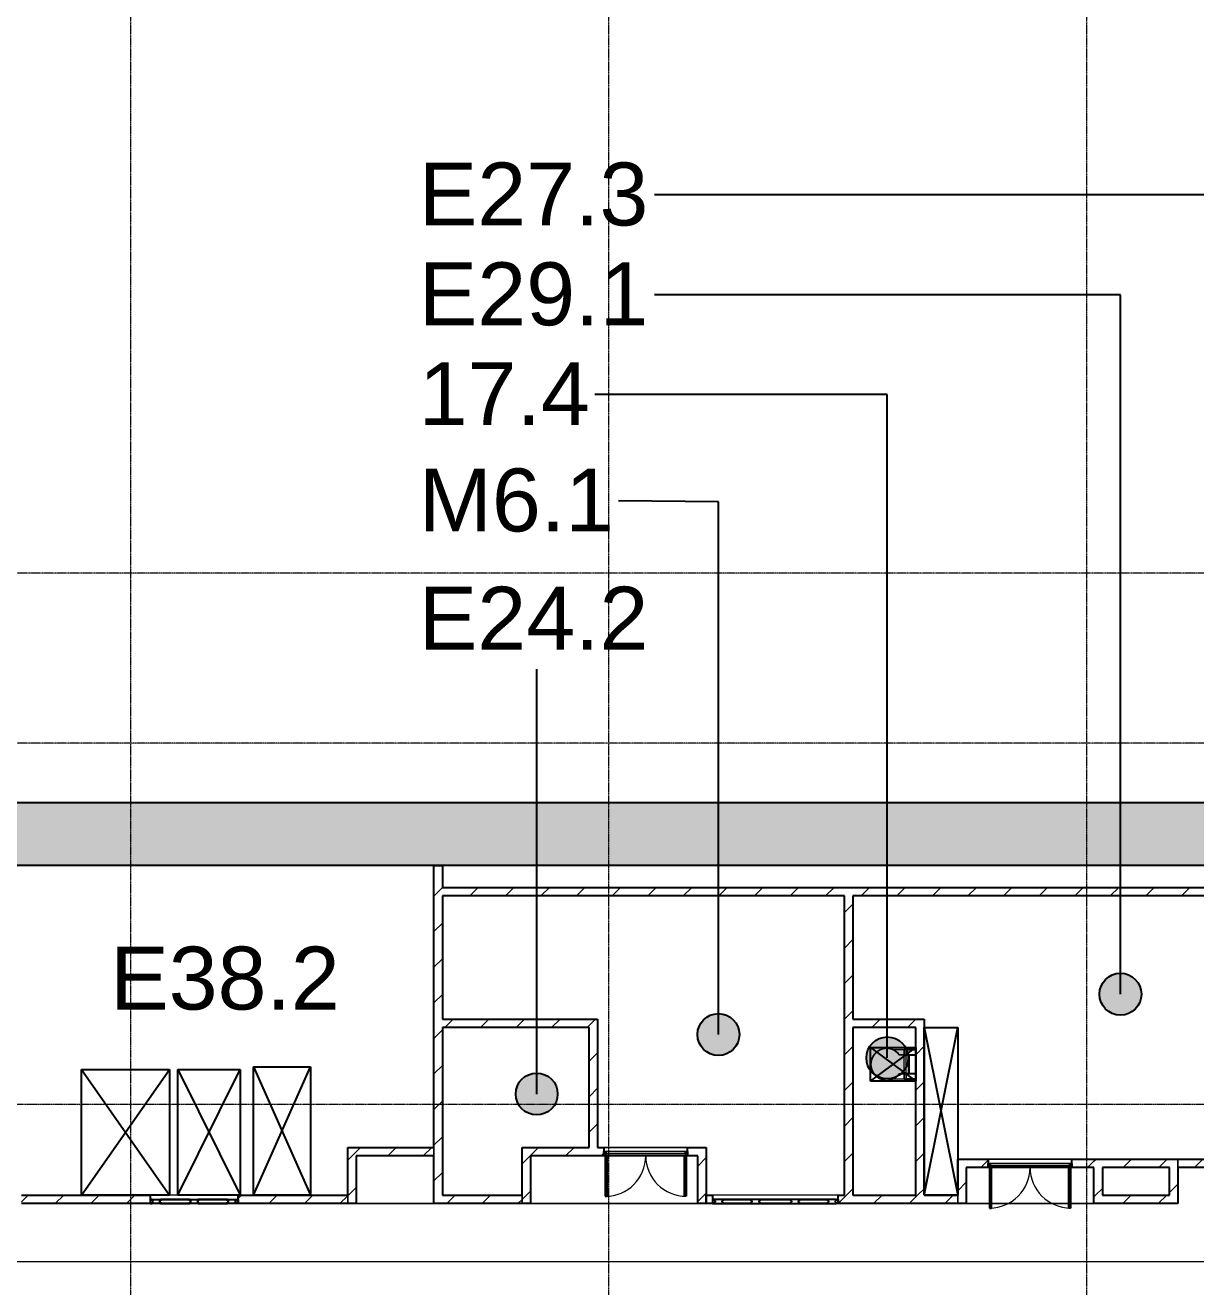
# Model space of a CAD drawing. Header units: millimetres. Extents: x -962357 to -591296, y -195428 to 59420.
# Drawn here: x -690197 to -662283, y -763 to 29314 of the extents above; entities that cross this region are included whole.
import ezdxf

# ---------------------------------------------------------------- set-up
doc = ezdxf.new("R2010")
doc.units = ezdxf.units.MM
doc.linetypes.add('DPA_Grid _ Level 100', pattern=[10, 5.5, -1.6, 1.3, -1.6])
for name, color, linetype, lineweight in [('_ _ A-DETL-OPENING', 1, 'Continuous', 25), ('A-DOOR', 3, 'Continuous', 25), ('A-DOOR-E', 2, 'Continuous', 25), ('A-DOOR-FRAM', 3, 'Continuous', 25), ('A-FLOR-E', 2, 'Continuous', 9), ('A-GENM', 1, 'Continuous', 9), ('A-ROOM-IDEN', 3, 'Continuous', 25), ('A-WALL', 5, 'Continuous', 9), ('A-WALL-PATT', 1, 'Continuous', 9), ('S-GRID', 251, 'Continuous', 9), ('WALL-E', 2, 'Continuous', 9)]:
    doc.layers.add(name, color=color, linetype=linetype, lineweight=lineweight)
doc.styles.add('Arial_1', font='arial.ttf', dxfattribs={"height": 1500})
pattern_1 = [(45, (2.4, 1), (-424.26407, 424.26407), [])]

# ---------------------------------------------------------------- blocks, each defined once
blk = doc.blocks.new('DPA_DR-DB-SW - D28_2000x2550 mm-12778001-4180-01 LOWER PLATFORM LEVEL - REFLECTED CEILING PLAN')
at = {"layer": 'A-DOOR'}
for p, q in [((-965, 1071.35), (-922, 1071.35)), ((-965, 106.35), (-965, 1071.35)), ((-922, 1071.35), (-922, 106.35)), ((922, 1071.35), (922, 106.35)), ((965, 1071.35), (922, 1071.35)), ((965, 106.35), (965, 1071.35)), ((-922, 106.35), (-965, 106.35)), ((922, 106.35), (965, 106.35))]:
    blk.add_line(p, q, dxfattribs=at)
at = {"layer": 'A-DOOR-E', "lineweight": 9}
for centre, start, end in [((-965, 106.35), 360, 90), ((965, 106.35), 90, 180)]:
    blk.add_arc(centre, 965, start, end, dxfattribs=at)
at = {"layer": 'A-DOOR-FRAM'}
for p, q in [((-1000, 106.35), (-965, 106.35)), ((-1000, 6.35), (-1000, 106.35)), ((-950, 6.35), (-1000, 6.35)), ((-965, 106.35), (-965, 63.35)), ((-965, 63.35), (-950, 63.35)), ((-950, 63.35), (-950, 6.35)), ((950, 6.35), (950, 63.35)), ((950, 63.35), (965, 63.35)), ((1000, 6.35), (950, 6.35)), ((965, 63.35), (965, 106.35)), ((965, 106.35), (1000, 106.35)), ((1000, 106.35), (1000, 6.35))]:
    blk.add_line(p, q, dxfattribs=at)
at = {"layer": 'A-DOOR-FRAM', "lineweight": 9}
for p, q in [((-1000, 106.35), (1000, 106.35)), ((-1000, 6.35), (-1000, 106.35)), ((1000, 6.35), (-1000, 6.35)), ((965, 106.35), (-965, 106.35)), ((-965, 106.35), (-965, 63.35)), ((-965, 63.35), (965, 63.35)), ((950, 63.35), (-950, 63.35)), ((-950, 63.35), (-950, 6.35)), ((-950, 6.35), (950, 6.35)), ((950, 6.35), (950, 63.35)), ((965, 63.35), (965, 106.35)), ((1000, 106.35), (1000, 6.35))]:
    blk.add_line(p, q, dxfattribs=at)
blk = doc.blocks.new('DPA_GM-Cage Ladder - H8300 with Protection Ring-8198776-4180-01 LOWER PLATFORM LEVEL - REFLECTED CEILING PLAN')
at = {"layer": 'A-GENM'}
for p, q in [((90, 1143), (90, 1148)), ((160, 1148), (160, 1143)), ((-253, 805), (-248, 805)), ((-248, 735), (-253, 735)), ((-228, 350), (-228, 628)), ((-225, 305), (-225, 622)), ((-225, 305), (-225, 622)), ((-225, 305), (-225, 622)), ((-225, 305), (-225, 622)), ((-223, 625), (-223, 616)), ((-220, 611), (-220, 355)), ((-220, 611), (-220, 355)), ((-220, 611), (-220, 305)), ((-220, 611), (-220, 355)), ((470, 355), (470, 611)), ((470, 355), (470, 611)), ((470, 305), (470, 611)), ((470, 355), (470, 611)), ((472, 616), (472, 625)), ((475, 622), (475, 305)), ((475, 622), (475, 305)), ((475, 622), (475, 305)), ((475, 622), (475, 305)), ((477, 628), (477, 350)), ((498, 805), (503, 805)), ((503, 735), (498, 735)), ((-228, 350), (-228, 255)), ((-225, 305), (-225, 355)), ((-225, 305), (-225, 355)), ((-225, 305), (-225, 355)), ((-225, 355), (-100, 355)), ((-225, 305), (-225, 355)), ((-225, 355), (-225, 305)), ((-225, 255), (-225, 350)), ((-100, 305), (-225, 305)), ((-100, 305), (-225, 305)), ((-100, 305), (-225, 305)), ((-220, 305), (-225, 305)), ((-100, 305), (-225, 305)), ((-225, 305), (-225, 255)), ((-225, 305), (-100, 305)), ((-223, 255), (-223, 304)), ((-220, 355), (-104, 355)), ((-220, 355), (-104, 355)), ((-220, 355), (-104, 355)), ((-104, 355), (-220, 355)), ((-220, 306), (-220, 255)), ((-220, 255), (-220, 305)), ((-105, 355), (-105, 468)), ((-105, 355), (-105, 468)), ((-105, 355), (-105, 468)), ((-105, 355), (-105, 468)), ((-100, 355), (-105, 355)), ((-100, 470), (-100, 357)), ((-100, 470), (-100, 357)), ((-100, 470), (-100, 355)), ((-100, 470), (-100, 357)), ((-100, 355), (-100, 305)), ((-100, 355), (-100, 305)), ((-100, 355), (-100, 305)), ((-100, 355), (-100, 305)), ((-100, 355), (-100, 305)), ((-100, 305), (-100, 355)), ((-100, 355), (-95, 355)), ((-100, 305), (-100, 355)), ((-100, 305), (-100, 80)), ((-95, 305), (-100, 305)), ((-95, 355), (-95, 305)), ((-95, 355), (-95, 305)), ((-95, 348), (345, 348)), ((-95, 348), (345, 348)), ((-95, 348), (345, 348)), ((-95, 348), (345, 348)), ((-95, 348), (345, 348)), ((-95, 348), (345, 348)), ((-95, 348), (345, 348)), ((-95, 348), (345, 348)), ((-95, 348), (345, 348)), ((-95, 348), (345, 348)), ((-95, 348), (345, 348)), ((-95, 348), (345, 348)), ((-95, 348), (345, 348)), ((-95, 348), (345, 348)), ((-95, 348), (345, 348)), ((-95, 348), (345, 348)), ((-95, 348), (345, 348)), ((-95, 348), (345, 348)), ((-95, 348), (345, 348)), ((-95, 348), (345, 348)), ((-95, 348), (345, 348)), ((345, 313), (-95, 313)), ((-95, 75), (-95, 305)), ((345, 313), (-92, 313)), ((345, 313), (-92, 313)), ((345, 313), (-92, 313)), ((345, 313), (-92, 313)), ((345, 313), (-92, 313)), ((345, 313), (-92, 313)), ((345, 313), (-92, 313)), ((345, 313), (-92, 313)), ((345, 313), (-92, 313)), ((345, 313), (-92, 313)), ((345, 313), (-92, 313)), ((345, 313), (-92, 313)), ((345, 313), (-92, 313)), ((345, 313), (-92, 313)), ((345, 313), (-92, 313)), ((345, 313), (-92, 313)), ((345, 313), (-92, 313)), ((345, 313), (-92, 313)), ((345, 313), (-92, 313)), ((345, 313), (-92, 313)), ((345, 305), (345, 355)), ((345, 355), (350, 355)), ((345, 305), (345, 355)), ((345, 305), (345, 75)), ((350, 305), (345, 305)), ((350, 357), (350, 470)), ((350, 357), (350, 470)), ((350, 355), (350, 470)), ((350, 357), (350, 470)), ((350, 355), (470, 355)), ((350, 305), (350, 355)), ((350, 355), (470, 355)), ((350, 305), (350, 355)), ((350, 355), (475, 355)), ((350, 305), (350, 355)), ((355, 355), (350, 355)), ((350, 355), (470, 355)), ((350, 305), (350, 355)), ((350, 305), (350, 355)), ((470, 355), (350, 355)), ((350, 355), (350, 305)), ((350, 355), (350, 305)), ((475, 305), (350, 305)), ((475, 305), (350, 305)), ((475, 305), (350, 305)), ((475, 305), (350, 305)), ((350, 305), (475, 305)), ((350, 80), (350, 305)), ((355, 468), (355, 357)), ((355, 468), (355, 357)), ((355, 468), (355, 355)), ((355, 468), (355, 357)), ((470, 255), (470, 306)), ((475, 305), (470, 305)), ((470, 305), (470, 255)), ((472, 304), (472, 255)), ((475, 355), (475, 305)), ((475, 355), (475, 305)), ((475, 355), (475, 305)), ((475, 355), (475, 305)), ((475, 305), (475, 355)), ((475, 350), (475, 255)), ((475, 255), (475, 305)), ((477, 255), (477, 350)), ((-198, 75), (-248, 75)), ((-225, 255), (-225, 75)), ((-220, 75), (-220, 255)), ((-148, 80), (-148, 75)), ((-100, 80), (-148, 80)), ((-95, 75), (-148, 75)), ((-95, 75), (-95, 250)), ((-95, 250), (345, 250)), ((-95, 230), (-95, 75)), ((345, 230), (-95, 230)), ((345, 75), (-95, 75)), ((345, 75), (-95, 75)), ((345, 250), (345, 75)), ((345, 230), (345, 75)), ((397, 75), (345, 75)), ((397, 80), (350, 80)), ((397, 75), (397, 80)), ((497, 75), (447, 75)), ((470, 255), (470, 75)), ((475, 75), (475, 255))]:
    blk.add_line(p, q, dxfattribs=at)
for radius, start, end in [(380, 337.0805, 202.9195), (380, 95.3548, 174.6498), (380, 95.3548, 174.6498), (380, 95.3548, 174.6498), (375, 358.5717, 181.4283), (375, 358.5717, 181.4283), (375, 306.8699, 233.1301), (375, 358.5717, 181.4283), (380, 156.0394, 161.2291), (375, 151.1557, 155.948), (380, 145.7475, 151.0535), (375, 140.9646, 145.6704), (380, 135.4239, 140.8779), (375, 130.7728, 135.3611), (380, 125.0413, 130.7023), (375, 120.5805, 124.9928), (380, 114.5289, 120.5268), (380, 103.6272, 110.3512), (375, 100.2243, 110.378), (380, 95.3547, 100.1756), (375, 79.811, 100.189), (380, 84.6446, 95.3554), (375, 84.6446, 95.3554), (380, 5.3502, 84.6452), (380, 5.3502, 84.6452), (380, 5.3502, 84.6452), (380, 79.8244, 84.6453), (375, 69.622, 79.7757), (380, 69.6488, 76.3728), (380, 59.4732, 65.4711), (375, 55.0072, 59.4195), (380, 49.2977, 54.9587), (375, 44.6389, 49.2272), (380, 39.1221, 44.5761), (375, 34.5526, 39.0354), (380, 28.9465, 34.2525), (375, 24.052, 28.8443), (380, 18.7709, 23.9606), (380, 174.6446, 185.3554), (380, 185.3602, 202.9195), (380, 185.3602, 202.9195), (380, 185.3602, 202.9195), (380, 186.8247, 191.7558), (380, 166.7582, 171.4047), (375, 174.6446, 185.3554), (375, 182.4573, 186.6907), (375, 182.7703, 233.1301), (375, 182.7703, 233.1301), (375, 182.7703, 233.1301), (375, 171.5359, 176.4529), (375, 191.9133, 196.9225), (375, 161.3461, 166.2066), (380, 197.0706, 201.9314), (380, 204.784, 232.7522), (380, 204.784, 232.7522), (380, 204.784, 232.7522), (380, 204.784, 232.7522), (375, 306.8699, 357.2297), (375, 306.8699, 357.2297), (375, 306.8699, 357.2297), (380, 307.2478, 335.216), (380, 307.2478, 335.216), (380, 307.2478, 335.216), (380, 307.2478, 335.216), (380, 337.0805, 354.6398), (380, 337.0805, 354.6398), (380, 337.0805, 354.6398), (380, 338.0686, 342.9294), (375, 13.7934, 18.6539), (375, 343.0775, 348.0867), (380, 8.5953, 13.2418), (375, 3.5471, 8.4641), (375, 353.3093, 357.5427), (380, 348.2442, 353.1753), (375, 354.6446, 5.3554), (380, 354.6446, 5.3554)]:
    blk.add_arc((125, 770), radius, start, end, dxfattribs=at)
blk = doc.blocks.new('A33 - _Wall_ Access Panel 3000 x 3000-18927020-4180-01 LOWER PLATFORM LEVEL - REFLECTED CEILING PLAN')
at = {"layer": 'A-DOOR', "lineweight": 9}
for p, q in [((-572, 0), (-372, 0)), ((-572, -35), (-572, 0)), ((-372, 0), (-372, -35)), ((372, 0), (572, 0)), ((372, -35), (372, 0)), ((572, 0), (572, -35)), ((-1450, 0), (-1250, 0)), ((-1450, -35), (-1450, 0)), ((-1435, -35), (-1450, -35)), ((-1450, -100), (-1450, -65)), ((-1450, -65), (-1435, -65)), ((-1250, -100), (-1450, -100)), ((-1435, -65), (-1435, -35)), ((-1250, -35), (-1265, -35)), ((-1265, -35), (-1265, -65)), ((-1265, -35), (-1250, -35)), ((-1265, -65), (-1265, -35)), ((-1265, -65), (-1250, -65)), ((-1250, -65), (-1265, -65)), ((-1250, 0), (-1250, -35)), ((-1250, -35), (-1250, 0)), ((-1250, 0), (-572, 0)), ((-1250, -65), (-1250, -100)), ((-1250, -100), (-1250, -65)), ((-572, -100), (-1250, -100)), ((-572, 0), (-572, -35)), ((-557, -35), (-572, -35)), ((-572, -35), (-557, -35)), ((-572, -100), (-572, -65)), ((-572, -65), (-557, -65)), ((-557, -65), (-572, -65)), ((-572, -65), (-572, -100)), ((-372, -100), (-572, -100)), ((-557, -65), (-557, -35)), ((-557, -35), (-557, -65)), ((-372, -35), (-387, -35)), ((-387, -35), (-387, -65)), ((-387, -35), (-372, -35)), ((-387, -65), (-387, -35)), ((-387, -65), (-372, -65)), ((-372, -65), (-387, -65)), ((-372, -35), (-372, 0)), ((-372, 0), (372, 0)), ((-372, -65), (-372, -100)), ((-372, -100), (-372, -65)), ((372, -100), (-372, -100)), ((372, 0), (372, -35)), ((387, -35), (372, -35)), ((372, -35), (387, -35)), ((372, -100), (372, -65)), ((372, -65), (387, -65)), ((387, -65), (372, -65)), ((372, -65), (372, -100)), ((572, -100), (372, -100)), ((387, -65), (387, -35)), ((387, -35), (387, -65)), ((572, -35), (557, -35)), ((557, -35), (557, -65)), ((557, -35), (572, -35)), ((557, -65), (557, -35)), ((557, -65), (572, -65)), ((572, -65), (557, -65)), ((572, -35), (572, 0)), ((572, 0), (1250, 0)), ((572, -65), (572, -100)), ((572, -100), (572, -65)), ((1250, -100), (572, -100)), ((1250, 0), (1450, 0)), ((1250, -35), (1250, 0)), ((1250, 0), (1250, -35)), ((1265, -35), (1250, -35)), ((1250, -35), (1265, -35)), ((1250, -100), (1250, -65)), ((1250, -65), (1265, -65)), ((1265, -65), (1250, -65)), ((1250, -65), (1250, -100)), ((1450, -100), (1250, -100)), ((1265, -65), (1265, -35)), ((1265, -35), (1265, -65)), ((1450, -35), (1435, -35)), ((1435, -35), (1435, -65)), ((1435, -65), (1450, -65)), ((1450, 0), (1450, -35)), ((1450, -65), (1450, -100))]:
    blk.add_line(p, q, dxfattribs=at)
at = {"layer": 'A-DOOR-E'}
for p, q in [((-372, 0), (-572, 0)), ((-572, 0), (-572, -35)), ((-372, -35), (-372, 0)), ((372, 0), (372, -35)), ((572, 0), (372, 0)), ((572, -35), (572, 0)), ((-1250, 0), (-1450, 0)), ((-1450, 0), (-1450, -35)), ((-1450, -35), (-1435, -35)), ((-1435, -65), (-1450, -65)), ((-1450, -65), (-1450, -100)), ((-1450, -100), (-1250, -100)), ((-1435, -35), (-1435, -65)), ((-1265, -65), (-1265, -35)), ((-1265, -35), (-1250, -35)), ((-1250, -35), (-1265, -35)), ((-1265, -35), (-1265, -65)), ((-1265, -65), (-1265, -35)), ((-1265, -35), (-1250, -35)), ((-1250, -35), (-1265, -35)), ((-1265, -35), (-1265, -65)), ((-1265, -65), (-1265, -35)), ((-1265, -35), (-1250, -35)), ((-1265, -65), (-1265, -35)), ((-1265, -35), (-1250, -35)), ((-1265, -35), (-1250, -35)), ((-1265, -65), (-1265, -35)), ((-1250, -35), (-1265, -35)), ((-1265, -35), (-1265, -65)), ((-1250, -65), (-1265, -65)), ((-1265, -65), (-1250, -65)), ((-1250, -65), (-1265, -65)), ((-1265, -65), (-1250, -65)), ((-1250, -65), (-1265, -65)), ((-1250, -65), (-1265, -65)), ((-1250, -65), (-1265, -65)), ((-1265, -65), (-1250, -65)), ((-1250, -35), (-1250, 0)), ((-572, 0), (-1250, 0)), ((-1250, 0), (-1250, -35)), ((-1250, -35), (-1250, 0)), ((-1250, 0), (-572, 0)), ((-572, 0), (-1250, 0)), ((-1250, 0), (-1250, -35)), ((-1250, -35), (-1250, 0)), ((-1250, 0), (-572, 0)), ((-1250, -35), (-1250, 0)), ((-1250, 0), (-572, 0)), ((-1250, 0), (-572, 0)), ((-1250, -35), (-1250, 0)), ((-572, 0), (-1250, 0)), ((-1250, 0), (-1250, -35)), ((-1250, -100), (-1250, -65)), ((-1250, -65), (-1250, -100)), ((-1250, -100), (-1250, -65)), ((-1250, -65), (-1250, -100)), ((-1250, -100), (-1250, -65)), ((-1250, -100), (-1250, -65)), ((-1250, -100), (-1250, -65)), ((-1250, -65), (-1250, -100)), ((-1250, -100), (-572, -100)), ((-572, -100), (-1250, -100)), ((-1250, -100), (-572, -100)), ((-572, -100), (-1250, -100)), ((-572, -100), (-1250, -100)), ((-572, -100), (-1250, -100)), ((-1250, -100), (-572, -100)), ((-572, -35), (-572, 0)), ((-572, 0), (-572, -35)), ((-572, -35), (-572, 0)), ((-572, 0), (-572, -35)), ((-572, 0), (-572, -35)), ((-572, 0), (-572, -35)), ((-572, -35), (-572, 0)), ((-572, -35), (-557, -35)), ((-557, -35), (-572, -35)), ((-572, -35), (-557, -35)), ((-557, -35), (-572, -35)), ((-572, -35), (-557, -35)), ((-572, -35), (-557, -35)), ((-572, -35), (-557, -35)), ((-557, -35), (-572, -35)), ((-557, -65), (-572, -65)), ((-572, -65), (-572, -100)), ((-572, -100), (-572, -65)), ((-572, -65), (-557, -65)), ((-557, -65), (-572, -65)), ((-572, -65), (-572, -100)), ((-572, -100), (-572, -65)), ((-572, -65), (-557, -65)), ((-557, -65), (-572, -65)), ((-572, -65), (-572, -100)), ((-557, -65), (-572, -65)), ((-572, -65), (-572, -100)), ((-572, -65), (-572, -100)), ((-557, -65), (-572, -65)), ((-572, -100), (-572, -65)), ((-572, -65), (-557, -65)), ((-572, -100), (-372, -100)), ((-557, -35), (-557, -65)), ((-557, -65), (-557, -35)), ((-557, -35), (-557, -65)), ((-557, -65), (-557, -35)), ((-557, -35), (-557, -65)), ((-557, -35), (-557, -65)), ((-557, -35), (-557, -65)), ((-557, -65), (-557, -35)), ((-387, -65), (-387, -35)), ((-387, -35), (-372, -35)), ((-372, -35), (-387, -35)), ((-387, -35), (-387, -65)), ((-387, -65), (-387, -35)), ((-387, -35), (-372, -35)), ((-372, -35), (-387, -35)), ((-387, -35), (-387, -65)), ((-387, -65), (-387, -35)), ((-387, -35), (-372, -35)), ((-387, -65), (-387, -35)), ((-387, -35), (-372, -35)), ((-387, -35), (-372, -35)), ((-387, -65), (-387, -35)), ((-372, -35), (-387, -35)), ((-387, -35), (-387, -65)), ((-372, -65), (-387, -65)), ((-387, -65), (-372, -65)), ((-372, -65), (-387, -65)), ((-387, -65), (-372, -65)), ((-372, -65), (-387, -65)), ((-372, -65), (-387, -65)), ((-372, -65), (-387, -65)), ((-387, -65), (-372, -65)), ((372, 0), (-372, 0)), ((-372, 0), (-372, -35)), ((-372, -35), (-372, 0)), ((-372, 0), (372, 0)), ((372, 0), (-372, 0)), ((-372, 0), (-372, -35)), ((-372, -35), (-372, 0)), ((-372, 0), (372, 0)), ((-372, -35), (-372, 0)), ((-372, 0), (372, 0)), ((-372, 0), (372, 0)), ((-372, -35), (-372, 0)), ((372, 0), (-372, 0)), ((-372, 0), (-372, -35)), ((-372, -100), (-372, -65)), ((-372, -65), (-372, -100)), ((-372, -100), (-372, -65)), ((-372, -65), (-372, -100)), ((-372, -100), (-372, -65)), ((-372, -100), (-372, -65)), ((-372, -100), (-372, -65)), ((-372, -65), (-372, -100)), ((-372, -100), (372, -100)), ((372, -100), (-372, -100)), ((-372, -100), (372, -100)), ((372, -100), (-372, -100)), ((372, -100), (-372, -100)), ((372, -100), (-372, -100)), ((-372, -100), (372, -100)), ((372, -35), (372, 0)), ((372, 0), (372, -35)), ((372, -35), (372, 0)), ((372, 0), (372, -35)), ((372, 0), (372, -35)), ((372, 0), (372, -35)), ((372, -35), (372, 0)), ((372, -35), (387, -35)), ((387, -35), (372, -35)), ((372, -35), (387, -35)), ((387, -35), (372, -35)), ((372, -35), (387, -35)), ((372, -35), (387, -35)), ((372, -35), (387, -35)), ((387, -35), (372, -35)), ((387, -65), (372, -65)), ((372, -65), (372, -100)), ((372, -100), (372, -65)), ((372, -65), (387, -65)), ((387, -65), (372, -65)), ((372, -65), (372, -100)), ((372, -100), (372, -65)), ((372, -65), (387, -65)), ((387, -65), (372, -65)), ((372, -65), (372, -100)), ((387, -65), (372, -65)), ((372, -65), (372, -100)), ((372, -65), (372, -100)), ((387, -65), (372, -65)), ((372, -100), (372, -65)), ((372, -65), (387, -65)), ((372, -100), (572, -100)), ((387, -35), (387, -65)), ((387, -65), (387, -35)), ((387, -35), (387, -65)), ((387, -65), (387, -35)), ((387, -35), (387, -65)), ((387, -35), (387, -65)), ((387, -35), (387, -65)), ((387, -65), (387, -35)), ((557, -65), (557, -35)), ((557, -35), (572, -35)), ((572, -35), (557, -35)), ((557, -35), (557, -65)), ((557, -65), (557, -35)), ((557, -35), (572, -35)), ((572, -35), (557, -35)), ((557, -35), (557, -65)), ((557, -65), (557, -35)), ((557, -35), (572, -35)), ((557, -65), (557, -35)), ((557, -35), (572, -35)), ((557, -35), (572, -35)), ((557, -65), (557, -35)), ((572, -35), (557, -35)), ((557, -35), (557, -65)), ((572, -65), (557, -65)), ((557, -65), (572, -65)), ((572, -65), (557, -65)), ((557, -65), (572, -65)), ((572, -65), (557, -65)), ((572, -65), (557, -65)), ((572, -65), (557, -65)), ((557, -65), (572, -65)), ((1250, 0), (572, 0)), ((572, 0), (572, -35)), ((572, -35), (572, 0)), ((572, 0), (1250, 0)), ((1250, 0), (572, 0)), ((572, 0), (572, -35)), ((572, -35), (572, 0)), ((572, 0), (1250, 0)), ((572, -35), (572, 0)), ((572, 0), (1250, 0)), ((572, 0), (1250, 0)), ((572, -35), (572, 0)), ((1250, 0), (572, 0)), ((572, 0), (572, -35)), ((572, -100), (572, -65)), ((572, -65), (572, -100)), ((572, -100), (572, -65)), ((572, -65), (572, -100)), ((572, -100), (572, -65)), ((572, -100), (572, -65)), ((572, -100), (572, -65)), ((572, -65), (572, -100)), ((572, -100), (1250, -100)), ((1250, -100), (572, -100)), ((572, -100), (1250, -100)), ((1250, -100), (572, -100)), ((1250, -100), (572, -100)), ((1250, -100), (572, -100)), ((572, -100), (1250, -100)), ((1450, 0), (1250, 0)), ((1250, 0), (1250, -35)), ((1250, -35), (1250, 0)), ((1250, 0), (1250, -35)), ((1250, -35), (1250, 0)), ((1250, 0), (1250, -35)), ((1250, 0), (1250, -35)), ((1250, 0), (1250, -35)), ((1250, -35), (1250, 0)), ((1250, -35), (1265, -35)), ((1265, -35), (1250, -35)), ((1250, -35), (1265, -35)), ((1265, -35), (1250, -35)), ((1250, -35), (1265, -35)), ((1250, -35), (1265, -35)), ((1250, -35), (1265, -35)), ((1265, -35), (1250, -35)), ((1265, -65), (1250, -65)), ((1250, -65), (1250, -100)), ((1250, -100), (1250, -65)), ((1250, -65), (1265, -65)), ((1265, -65), (1250, -65)), ((1250, -65), (1250, -100)), ((1250, -100), (1250, -65)), ((1250, -65), (1265, -65)), ((1265, -65), (1250, -65)), ((1250, -65), (1250, -100)), ((1265, -65), (1250, -65)), ((1250, -65), (1250, -100)), ((1250, -65), (1250, -100)), ((1265, -65), (1250, -65)), ((1250, -100), (1250, -65)), ((1250, -65), (1265, -65)), ((1250, -100), (1450, -100)), ((1265, -35), (1265, -65)), ((1265, -65), (1265, -35)), ((1265, -35), (1265, -65)), ((1265, -65), (1265, -35)), ((1265, -35), (1265, -65)), ((1265, -35), (1265, -65)), ((1265, -35), (1265, -65)), ((1265, -65), (1265, -35)), ((1435, -65), (1435, -35)), ((1435, -35), (1450, -35)), ((1450, -65), (1435, -65)), ((1450, -35), (1450, 0)), ((1450, -100), (1450, -65))]:
    blk.add_line(p, q, dxfattribs=at)
at = {"layer": 'A-DOOR-FRAM'}
for p, q in [((-1500, 0), (-1500, -100)), ((-1450, 0), (-1500, 0)), ((-1500, -100), (-1450, -100)), ((-1450, -35), (-1450, 0)), ((-1435, -35), (-1450, -35)), ((-1450, -65), (-1435, -65)), ((-1450, -100), (-1450, -65)), ((-1435, -65), (-1435, -35)), ((1435, -65), (1435, -35)), ((1435, -35), (1450, -35)), ((1450, -65), (1435, -65)), ((1450, 0), (1500, 0)), ((1450, -35), (1450, 0)), ((1450, -100), (1450, -65)), ((1500, -100), (1450, -100)), ((1500, 0), (1500, -100))]:
    blk.add_line(p, q, dxfattribs=at)
blk = doc.blocks.new('DPA_AC-BW - A30_2100 x 2500 mm-8856449-4180-01 LOWER PLATFORM LEVEL - REFLECTED CEILING PLAN')
at = {"layer": 'A-DOOR', "lineweight": 9}
for p, q in [((-1000, 100), (-1000, 65)), ((-800, 100), (-1000, 100)), ((-1000, 65), (-985, 65)), ((-1000, 35), (-1000, 0)), ((-985, 35), (-1000, 35)), ((-985, 65), (-985, 35)), ((-815, 65), (-800, 65)), ((-815, 35), (-815, 65)), ((-815, 65), (-815, 35)), ((-800, 65), (-815, 65)), ((-800, 35), (-815, 35)), ((-815, 35), (-800, 35)), ((-800, 65), (-800, 100)), ((-800, 100), (-800, 65)), ((-100, 100), (-800, 100)), ((-800, 0), (-800, 35)), ((-800, 35), (-800, 0)), ((-100, 100), (-100, 65)), ((100, 100), (-100, 100)), ((-100, 65), (-100, 100)), ((-100, 65), (-85, 65)), ((-85, 65), (-100, 65)), ((-100, 35), (-100, 0)), ((-85, 35), (-100, 35)), ((-100, 0), (-100, 35)), ((-100, 35), (-85, 35)), ((-85, 65), (-85, 35)), ((-85, 35), (-85, 65)), ((85, 65), (100, 65)), ((85, 35), (85, 65)), ((85, 65), (85, 35)), ((100, 65), (85, 65)), ((100, 35), (85, 35)), ((85, 35), (100, 35)), ((100, 65), (100, 100)), ((100, 100), (100, 65)), ((800, 100), (100, 100)), ((100, 0), (100, 35)), ((100, 35), (100, 0)), ((800, 100), (800, 65)), ((1000, 100), (800, 100)), ((800, 65), (800, 100)), ((800, 65), (815, 65)), ((815, 65), (800, 65)), ((800, 35), (800, 0)), ((815, 35), (800, 35)), ((800, 35), (815, 35)), ((800, 0), (800, 35)), ((815, 65), (815, 35)), ((815, 35), (815, 65)), ((985, 65), (1000, 65)), ((985, 35), (985, 65)), ((1000, 35), (985, 35)), ((1000, 65), (1000, 100)), ((1000, 0), (1000, 35)), ((-1000, 0), (-800, 0)), ((-800, 0), (-100, 0)), ((-100, 0), (100, 0)), ((100, 0), (800, 0)), ((800, 0), (1000, 0))]:
    blk.add_line(p, q, dxfattribs=at)
at = {"layer": 'A-DOOR-E'}
for p, q in [((-1000, 100), (-800, 100)), ((-1000, 65), (-1000, 100)), ((-985, 65), (-1000, 65)), ((-1000, 35), (-985, 35)), ((-1000, 0), (-1000, 35)), ((-985, 35), (-985, 65)), ((-815, 65), (-815, 35)), ((-800, 65), (-815, 65)), ((-815, 35), (-815, 65)), ((-815, 65), (-800, 65)), ((-815, 65), (-800, 65)), ((-815, 35), (-815, 65)), ((-815, 35), (-815, 65)), ((-815, 65), (-800, 65)), ((-800, 65), (-815, 65)), ((-815, 65), (-815, 35)), ((-815, 35), (-815, 65)), ((-815, 65), (-800, 65)), ((-800, 65), (-815, 65)), ((-815, 65), (-815, 35)), ((-815, 65), (-800, 65)), ((-815, 35), (-815, 65)), ((-815, 35), (-800, 35)), ((-800, 35), (-815, 35)), ((-800, 35), (-815, 35)), ((-800, 35), (-815, 35)), ((-815, 35), (-800, 35)), ((-800, 35), (-815, 35)), ((-815, 35), (-800, 35)), ((-800, 35), (-815, 35)), ((-800, 100), (-800, 65)), ((-800, 65), (-800, 100)), ((-800, 100), (-100, 100)), ((-800, 100), (-100, 100)), ((-800, 65), (-800, 100)), ((-800, 65), (-800, 100)), ((-800, 100), (-100, 100)), ((-100, 100), (-800, 100)), ((-800, 100), (-800, 65)), ((-800, 65), (-800, 100)), ((-800, 100), (-100, 100)), ((-100, 100), (-800, 100)), ((-800, 100), (-800, 65)), ((-800, 100), (-100, 100)), ((-800, 65), (-800, 100)), ((-800, 35), (-800, 0)), ((-800, 0), (-800, 35)), ((-800, 0), (-800, 35)), ((-800, 0), (-800, 35)), ((-800, 35), (-800, 0)), ((-800, 0), (-800, 35)), ((-800, 35), (-800, 0)), ((-800, 0), (-800, 35)), ((-100, 100), (100, 100)), ((-100, 65), (-100, 100)), ((-100, 100), (-100, 65)), ((-100, 100), (-100, 65)), ((-100, 100), (-100, 65)), ((-100, 65), (-100, 100)), ((-100, 100), (-100, 65)), ((-100, 65), (-100, 100)), ((-100, 100), (-100, 65)), ((-85, 65), (-100, 65)), ((-100, 65), (-85, 65)), ((-100, 65), (-85, 65)), ((-100, 65), (-85, 65)), ((-85, 65), (-100, 65)), ((-100, 65), (-85, 65)), ((-85, 65), (-100, 65)), ((-100, 65), (-85, 65)), ((-100, 35), (-85, 35)), ((-100, 0), (-100, 35)), ((-100, 35), (-100, 0)), ((-85, 35), (-100, 35)), ((-85, 35), (-100, 35)), ((-100, 35), (-100, 0)), ((-100, 35), (-100, 0)), ((-85, 35), (-100, 35)), ((-100, 35), (-85, 35)), ((-100, 0), (-100, 35)), ((-100, 35), (-100, 0)), ((-85, 35), (-100, 35)), ((-100, 35), (-85, 35)), ((-100, 0), (-100, 35)), ((-85, 35), (-100, 35)), ((-100, 35), (-100, 0)), ((-85, 35), (-85, 65)), ((-85, 65), (-85, 35)), ((-85, 65), (-85, 35)), ((-85, 65), (-85, 35)), ((-85, 35), (-85, 65)), ((-85, 65), (-85, 35)), ((-85, 35), (-85, 65)), ((-85, 65), (-85, 35)), ((85, 65), (85, 35)), ((100, 65), (85, 65)), ((85, 35), (85, 65)), ((85, 65), (100, 65)), ((85, 65), (100, 65)), ((85, 35), (85, 65)), ((85, 35), (85, 65)), ((85, 65), (100, 65)), ((100, 65), (85, 65)), ((85, 65), (85, 35)), ((85, 35), (85, 65)), ((85, 65), (100, 65)), ((100, 65), (85, 65)), ((85, 65), (85, 35)), ((85, 65), (100, 65)), ((85, 35), (85, 65)), ((85, 35), (100, 35)), ((100, 35), (85, 35)), ((100, 35), (85, 35)), ((100, 35), (85, 35)), ((85, 35), (100, 35)), ((100, 35), (85, 35)), ((85, 35), (100, 35)), ((100, 35), (85, 35)), ((100, 100), (100, 65)), ((100, 65), (100, 100)), ((100, 100), (800, 100)), ((100, 100), (800, 100)), ((100, 65), (100, 100)), ((100, 65), (100, 100)), ((100, 100), (800, 100)), ((800, 100), (100, 100)), ((100, 100), (100, 65)), ((100, 65), (100, 100)), ((100, 100), (800, 100)), ((800, 100), (100, 100)), ((100, 100), (100, 65)), ((100, 100), (800, 100)), ((100, 65), (100, 100)), ((100, 35), (100, 0)), ((100, 0), (100, 35)), ((100, 0), (100, 35)), ((100, 0), (100, 35)), ((100, 35), (100, 0)), ((100, 0), (100, 35)), ((100, 35), (100, 0)), ((100, 0), (100, 35)), ((800, 100), (1000, 100)), ((800, 65), (800, 100)), ((800, 100), (800, 65)), ((800, 100), (800, 65)), ((800, 100), (800, 65)), ((800, 65), (800, 100)), ((800, 100), (800, 65)), ((800, 65), (800, 100)), ((800, 100), (800, 65)), ((815, 65), (800, 65)), ((800, 65), (815, 65)), ((800, 65), (815, 65)), ((800, 65), (815, 65)), ((815, 65), (800, 65)), ((800, 65), (815, 65)), ((815, 65), (800, 65)), ((800, 65), (815, 65)), ((800, 35), (815, 35)), ((800, 0), (800, 35)), ((815, 35), (800, 35)), ((800, 35), (800, 0)), ((800, 35), (800, 0)), ((815, 35), (800, 35)), ((815, 35), (800, 35)), ((800, 35), (800, 0)), ((800, 0), (800, 35)), ((800, 35), (815, 35)), ((815, 35), (800, 35)), ((800, 35), (800, 0)), ((800, 0), (800, 35)), ((800, 35), (815, 35)), ((800, 35), (800, 0)), ((815, 35), (800, 35)), ((815, 35), (815, 65)), ((815, 65), (815, 35)), ((815, 65), (815, 35)), ((815, 65), (815, 35)), ((815, 35), (815, 65)), ((815, 65), (815, 35)), ((815, 35), (815, 65)), ((815, 65), (815, 35)), ((985, 65), (985, 35)), ((1000, 65), (985, 65)), ((985, 35), (1000, 35)), ((1000, 100), (1000, 65)), ((1000, 35), (1000, 0)), ((-800, 0), (-1000, 0)), ((-100, 0), (-800, 0)), ((-100, 0), (-800, 0)), ((-100, 0), (-800, 0)), ((-800, 0), (-100, 0)), ((-100, 0), (-800, 0)), ((-800, 0), (-100, 0)), ((-100, 0), (-800, 0)), ((100, 0), (-100, 0)), ((800, 0), (100, 0)), ((800, 0), (100, 0)), ((800, 0), (100, 0)), ((100, 0), (800, 0)), ((800, 0), (100, 0)), ((100, 0), (800, 0)), ((800, 0), (100, 0)), ((1000, 0), (800, 0))]:
    blk.add_line(p, q, dxfattribs=at)
at = {"layer": 'A-DOOR-FRAM'}
for p, q in [((-1050, 100), (-1000, 100)), ((-1050, 0), (-1050, 100)), ((-1000, 0), (-1050, 0)), ((-1000, 100), (-1000, 65)), ((-1000, 65), (-985, 65)), ((-1000, 35), (-1000, 0)), ((-985, 35), (-1000, 35)), ((-985, 65), (-985, 35)), ((985, 65), (985, 35)), ((1000, 65), (985, 65)), ((985, 35), (1000, 35)), ((1000, 100), (1000, 65)), ((1050, 100), (1000, 100)), ((1000, 35), (1000, 0)), ((1050, 0), (1050, 100)), ((1000, 0), (1050, 0))]:
    blk.add_line(p, q, dxfattribs=at)
blk = doc.blocks.new('Stucture Guage3 - Stucture Guage-9321298-4180-01 LOWER PLATFORM LEVEL - REFLECTED CEILING PLAN')
at = {"layer": 'A-GENM'}
blk.add_line((-708629, -163), (-653199, -163), dxfattribs=at)
blk = doc.blocks.new('C-1-PP19-AR-4180-01-B_20250908-040939_EXDOWNLIGHT')
at = {"layer": 'A-DOOR-E', "rotation": 180}
for name, p in [('DPA_DR-DB-SW - D28_2000x2550 mm-12778001-4180-01 LOWER PLATFORM LEVEL - REFLECTED CEILING PLAN', (69280, -1114)), ('DPA_DR-DB-SW - D28_2000x2550 mm-12778001-4180-01 LOWER PLATFORM LEVEL - REFLECTED CEILING PLAN', (78445, -1394)), ('DPA_AC-BW - A30_2100 x 2500 mm-8856449-4180-01 LOWER PLATFORM LEVEL - REFLECTED CEILING PLAN', (58510, -2260))]:
    blk.add_blockref(name, p, dxfattribs=at)
at = {"layer": 'A-DOOR-E'}
blk.add_blockref('A33 - _Wall_ Access Panel 3000 x 3000-18927020-4180-01 LOWER PLATFORM LEVEL - REFLECTED CEILING PLAN', (72370, -2260), dxfattribs=at)
at = {"layer": 'A-GENM', "rotation": 90}
blk.add_blockref('DPA_GM-Cage Ladder - H8300 with Protection Ring-8198776-4180-01 LOWER PLATFORM LEVEL - REFLECTED CEILING PLAN', (75795, 835), dxfattribs=at)
at = {"layer": 'A-GENM'}
blk.add_blockref('Stucture Guage3 - Stucture Guage-9321298-4180-01 LOWER PLATFORM LEVEL - REFLECTED CEILING PLAN', (743759, -3579), dxfattribs=at)

msp = doc.modelspace()

# ---------------------------------------------------------------- hatches: boundary and pattern name
at = {"layer": 'A-ROOM-IDEN'}
h = msp.add_hatch(color=256, dxfattribs=at)
edge = h.paths.add_edge_path()
edge.add_arc((-664078.9, 6212.7), 500, 0, 360)
h = msp.add_hatch(color=256, dxfattribs=at)
edge = h.paths.add_edge_path()
edge.add_arc((-673665.6, 5250.3), 500, 0, 360)
h = msp.add_hatch(color=256, dxfattribs=at)
edge = h.paths.add_edge_path()
edge.add_arc((-669638.8, 4693.4), 500, 0, 360)
h = msp.add_hatch(color=256, dxfattribs=at)
edge = h.paths.add_edge_path()
edge.add_arc((-678000.3, 3832.7), 500, 0, 360)
at = {"layer": 'A-WALL-PATT'}
h = msp.add_hatch(dxfattribs=at)
h.set_pattern_fill('FP_1', color=256, style=0, pattern_type=2)
h.set_pattern_definition([(50, (2.4, 1), (3643.682, -318.781), [381, -4191]), (355, (2.4, 1), (-704.856, 3821.136), [304.8, -3352.8]), (100.451, (306, -25.6), (2938.852, 3502.332), [323.8, -3561.801]), (46.184, (2.4, 1017), (5421.58, -840.856), [571.5, -6286.5]), (96.636, (454, 947), (4748.05, 4948.55), [485.7, -5342.7]), (351.184, (2.4, 1017), (4748.1, 4948.506), [457.2, -5029.2]), (21, (510.4, 763), (3032.288, -2045.304), [381, -4191]), (326, (510.4, 763), (1236.042, 3683.762), [304.8, -3352.8]), (71.451, (763, 592.5), (4268.343, 1638.425), [323.8, -3561.801]), (37.5, (2.4, 1), (61.772, 1691.1008), [167.64, -3144.52, 167.64, -3235.96, -3365.5]), (37.5, (2.4, 1), (61.772, 1691.1008), [-6715.76, 167.64, -3197.86]), (7.5, (2.4, 1), (1336.3933, 2003.6115), [167.64, -1772.92, 167.64, -3068.32, -1282.7]), (7.5, (2.4, 1), (1336.3933, 2003.6115), [-5176.52, 167.64, -1115.06]), (327.5, (-1130.5, 1), (2711.8178, -114.5786), [167.64, -1102.36, 167.64, -3794.76, -5257.8]), (327.5, (-1130.5, 1), (2711.8178, -114.5786), [-5232.4, 167.64, -5090.16]), (317.5, (-1638.5, 1), (2962.5856, 508.5334), [167.64, -1483.36, 167.64, -2463.8, -3733.8]), (317.5, (-1638.5, 1), (2962.5856, 508.5334), [-4282.44, 167.64, -3566.16])])
h.paths.add_polyline_path([(-714051, 9280), (-653820, 9280), (-653820, 10780), (-743520, 10780), (-743520, 9280), (-719862.1, 9280)])
h = msp.add_hatch(dxfattribs=at)
h.set_pattern_fill('FP_2', color=256, style=0, pattern_type=2)
h.set_pattern_definition(pattern_1)
h.paths.add_polyline_path([(-680250, 1420), (-680250, 9280), (-680450, 9280), (-680450, 1420)])
h = msp.add_hatch(dxfattribs=at)
h.set_pattern_fill('FP_2', color=256, style=0, pattern_type=2)
h.set_pattern_definition(pattern_1)
h.paths.add_polyline_path([(-654540, 8560), (-654340, 8560), (-654340, 8760), (-680250, 8760), (-680250, 8560), (-661751.5, 8560)])
h = msp.add_hatch(dxfattribs=at)
h.set_pattern_fill('FP_2', color=256, style=0, pattern_type=2)
h.set_pattern_definition(pattern_1)
h.paths.add_polyline_path([(-670468.1, 1420), (-670460, 1420), (-670460, 8560), (-670660, 8560), (-670660, 1420)])
h = msp.add_hatch(dxfattribs=at)
h.set_pattern_fill('FP_2', color=256, style=0, pattern_type=2)
h.set_pattern_definition(pattern_1)
h.paths.add_polyline_path([(-676550, 5420), (-676550, 5620), (-680250, 5620), (-680250, 5420), (-676750, 5420)])
h = msp.add_hatch(dxfattribs=at)
h.set_pattern_fill('FP_2', color=256, style=0, pattern_type=2)
h.set_pattern_definition(pattern_1)
h.paths.add_polyline_path([(-676750, 2360), (-676550, 2360), (-676550, 5420), (-676750, 5420), (-676750, 2506)])
h = msp.add_hatch(dxfattribs=at)
h.set_pattern_fill('FP_2', color=256, style=0, pattern_type=2)
h.set_pattern_definition(pattern_1)
h.paths.add_polyline_path([(-668960, 5420), (-668960, 5620), (-670460, 5620), (-670460, 5420), (-669015.3, 5420)])
h = msp.add_hatch(dxfattribs=at)
h.set_pattern_fill('FP_2', color=256, style=0, pattern_type=2)
h.set_pattern_definition(pattern_1)
h.paths.add_polyline_path([(-668760, 1420), (-668760, 5620), (-668960, 5620), (-668960, 1420)])
h = msp.add_hatch(dxfattribs=at)
h.set_pattern_fill('FP_2', color=256, style=0, pattern_type=2)
h.set_pattern_definition(pattern_1)
h.paths.add_polyline_path([(-680450, 2360), (-680450, 2560), (-682505, 2560), (-682505, 2360), (-682305, 2360)])
h = msp.add_hatch(dxfattribs=at)
h.set_pattern_fill('FP_2', color=256, style=0, pattern_type=2)
h.set_pattern_definition(pattern_1)
h.paths.add_polyline_path([(-678350, 1220), (-678150, 1220), (-678150, 2560), (-678350, 2560), (-678350, 1420)])
h = msp.add_hatch(dxfattribs=at)
h.set_pattern_fill('FP_2', color=256, style=0, pattern_type=2)
h.set_pattern_definition(pattern_1)
h.paths.add_polyline_path([(-676750, 2360), (-676750, 2560), (-678150, 2560), (-678150, 2360)])
h = msp.add_hatch(dxfattribs=at)
h.set_pattern_fill('FP_2', color=256, style=0, pattern_type=2)
h.set_pattern_definition(pattern_1)
h.paths.add_polyline_path([(-676550, 2360), (-676400, 2360), (-676400, 2560), (-676550, 2560), (-676550, 2403)])
h.paths.add_polyline_path([(-674160, 2360), (-674160, 2560), (-674400, 2560), (-674400, 2360)])
h = msp.add_hatch(dxfattribs=at)
h.set_pattern_fill('FP_2', color=256, style=0, pattern_type=2)
h.set_pattern_definition(pattern_1)
h.paths.add_polyline_path([(-673960, 1220), (-673960, 2560), (-674160, 2560), (-674160, 1220), (-674100, 1220)])
h = msp.add_hatch(dxfattribs=at)
h.set_pattern_fill('FP_2', color=256, style=0, pattern_type=2)
h.set_pattern_definition(pattern_1)
h.paths.add_polyline_path([(-682305, 1220), (-682305, 2360), (-682505, 2360), (-682505, 1220)])
h = msp.add_hatch(dxfattribs=at)
h.set_pattern_fill('FP_2', color=256, style=0, pattern_type=2)
h.set_pattern_definition(pattern_1)
h.paths.add_polyline_path([(-667760, 1220), (-667760, 2280), (-667960, 2280), (-667960, 1220)])
h = msp.add_hatch(dxfattribs=at)
h.set_pattern_fill('FP_2', color=256, style=0, pattern_type=2)
h.set_pattern_definition(pattern_1)
h.paths.add_polyline_path([(-665235, 2080), (-664710, 2080), (-664710, 2280), (-665235, 2280), (-665235, 2123)])
h.paths.add_polyline_path([(-667235, 2080), (-667235, 2280), (-667760, 2280), (-667760, 2080), (-667562.5, 2080)])
h = msp.add_hatch(dxfattribs=at)
h.set_pattern_fill('FP_2', color=256, style=0, pattern_type=2)
h.set_pattern_definition(pattern_1)
h.paths.add_polyline_path([(-664657, 1420), (-664510, 1420), (-664510, 2280), (-664710, 2280), (-664710, 1420)])
h = msp.add_hatch(dxfattribs=at)
h.set_pattern_fill('FP_2', color=256, style=0, pattern_type=2)
h.set_pattern_definition(pattern_1)
h.paths.add_polyline_path([(-662710, 2080), (-662710, 2280), (-664510, 2280), (-664510, 2080), (-662910, 2080)])
h = msp.add_hatch(dxfattribs=at)
h.set_pattern_fill('FP_2', color=256, style=0, pattern_type=2)
h.set_pattern_definition(pattern_1)
h.paths.add_polyline_path([(-660302.2, 2080), (-660102.2, 2280), (-662710, 2280), (-662710, 2080), (-661751.5, 2080)])
h = msp.add_hatch(dxfattribs=at)
h.set_pattern_fill('FP_2', color=256, style=0, pattern_type=2)
h.set_pattern_definition(pattern_1)
h.paths.add_polyline_path([(-662710, 1420), (-662710, 2080), (-662910, 2080), (-662910, 1420)])
h = msp.add_hatch(dxfattribs=at)
h.set_pattern_fill('FP_2', color=256, style=0, pattern_type=2)
h.set_pattern_definition(pattern_1)
h.paths.add_polyline_path([(-682505, 1220), (-682505, 1420), (-685120, 1420), (-685120, 1220), (-684995.7, 1220)])
h.paths.add_polyline_path([(-689354, 1220), (-687220, 1220), (-687220, 1420), (-690290, 1420), (-690290, 1220)])
h = msp.add_hatch(dxfattribs=at)
h.set_pattern_fill('FP_2', color=256, style=0, pattern_type=2)
h.set_pattern_definition(pattern_1)
h.paths.add_polyline_path([(-679184.7, 1220), (-678350, 1220), (-678350, 1420), (-680450, 1420), (-680450, 1220)])
h = msp.add_hatch(dxfattribs=at)
h.set_pattern_fill('FP_2', color=256, style=0, pattern_type=2)
h.set_pattern_definition(pattern_1)
h.paths.add_polyline_path([(-670460, 1220), (-670460, 1420), (-670810, 1420), (-670810, 1220), (-670468.1, 1220)])
h.paths.add_polyline_path([(-673960, 1220), (-673810, 1220), (-673810, 1420), (-673960, 1420), (-673960, 1320)])
h = msp.add_hatch(dxfattribs=at)
h.set_pattern_fill('FP_2', color=256, style=0, pattern_type=2)
h.set_pattern_definition(pattern_1)
h.paths.add_polyline_path([(-667960, 1220), (-667960, 1420), (-670460, 1420), (-670460, 1220)])
h = msp.add_hatch(dxfattribs=at)
h.set_pattern_fill('FP_2', color=256, style=0, pattern_type=2)
h.set_pattern_definition(pattern_1)
h.paths.add_polyline_path([(-662710, 1220), (-662710, 1420), (-664710, 1420), (-664710, 1220), (-664657, 1220)])

# ---------------------------------------------------------------- linework, layer by layer
at = {"layer": '_ _ A-DETL-OPENING'}
for p, q in [((-668760, 1420), (-668760, 5420)), ((-668760, 5420), (-667960, 5420)), ((-668760, 1420), (-667960, 5420)), ((-668760, 5420), (-667960, 1420)), ((-667960, 5420), (-667960, 1420)), ((-670040, 4940), (-668960, 4940)), ((-670040, 4140), (-670040, 4940)), ((-670040, 4140), (-668960, 4940)), ((-670040, 4940), (-668960, 4140)), ((-668960, 4940), (-668960, 4140)), ((-688855, 1419.6), (-686755, 4419.6)), ((-688855, 4419.6), (-686755, 1419.6)), ((-688855, 1419.6), (-688855, 4419.6)), ((-688855, 4419.6), (-686755, 4419.6)), ((-686755, 4419.6), (-686755, 1419.6)), ((-686555, 1420), (-686555, 4420)), ((-686555, 4420), (-685075, 4420)), ((-686555, 1420), (-685075, 4420)), ((-686555, 4419.6), (-685075, 1420)), ((-685075, 4420), (-685075, 1420)), ((-684755, 1420), (-684755, 4480)), ((-684755, 4480), (-683395, 4480)), ((-684755, 4480), (-683395, 1420)), ((-684754.8, 1420), (-683395, 4480)), ((-683395, 4480), (-683395, 1420)), ((-668960, 4140), (-670040, 4140)), ((-686755, 1419.6), (-688855, 1419.6)), ((-685075, 1420), (-686555, 1420)), ((-683395, 1420), (-684755, 1420)), ((-667960, 1420), (-668760, 1420))]:
    msp.add_line(p, q, dxfattribs=at)
at = {"layer": 'A-FLOR-E'}
for p, q in [((-653820.7, 9280), (-745018.9, 9280)), ((-715550, 9280), (-653820, 9280)), ((-653820, 9280), (-715550, 9280)), ((-668760, 5420), (-667960, 5420)), ((-668760, 1420), (-668760, 5420)), ((-667960, 5420), (-667960, 1420)), ((-668960, 4940), (-670040, 4940)), ((-670040, 4940), (-670040, 4140)), ((-668960, 4140), (-668960, 4940)), ((-688855, 1420), (-688855, 4419.6)), ((-688855, 4419.6), (-686755, 4419.6)), ((-686755, 4419.6), (-686755, 1420)), ((-686555, 1420), (-686555, 4420)), ((-686555, 4420), (-685075, 4420)), ((-685075, 4420), (-685075, 1420)), ((-684755, 4480), (-683395, 4480)), ((-684755, 1420), (-684755, 4480)), ((-683395, 4480), (-683395, 1420)), ((-670040, 4140), (-668960, 4140)), ((-682505, 2560), (-680450, 2560)), ((-682505, 1220), (-682505, 2560)), ((-682505, 2560), (-682505, 1220)), ((-680450, 2560), (-682505, 2560)), ((-680450, 2560), (-680450, 1220)), ((-680450, 1220), (-680450, 2560)), ((-678350, 1220), (-678350, 2560)), ((-678350, 2560), (-676750, 2560)), ((-676750, 2560), (-678350, 2560)), ((-678350, 2560), (-678350, 1220)), ((-676550, 2560), (-673960, 2560)), ((-673960, 2560), (-676550, 2560)), ((-673960, 2560), (-673960, 1220)), ((-673960, 1220), (-673960, 2560)), ((-667960, 1220), (-667960, 2280)), ((-667960, 2280), (-662710, 2280)), ((-662710, 2280), (-667960, 2280)), ((-667960, 2280), (-667960, 1220)), ((-662710, 2280), (-662710, 1220)), ((-662710, 1220), (-662710, 2280)), ((-685075, 1420), (-686555, 1420)), ((-683395, 1420), (-684755, 1420)), ((-680450, 1220), (-682505, 1220)), ((-682505, 1220), (-680450, 1220)), ((-673960, 1220), (-678350, 1220)), ((-678350, 1220), (-673960, 1220)), ((-667960, 1420), (-668760, 1420)), ((-667200, 1220), (-667960, 1220)), ((-667960, 1220), (-667200, 1220)), ((-665313, 1220), (-667157, 1220)), ((-667157, 1220), (-665313, 1220)), ((-662710, 1220), (-665270, 1220)), ((-665270, 1220), (-662710, 1220))]:
    msp.add_line(p, q, dxfattribs=at)
at = {"layer": 'A-ROOM-IDEN'}
for p, q in [((-656502, 25268.1), (-675187.8, 25268.1)), ((-664078.9, 22888.1), (-675187.8, 22888.1)), ((-664078.9, 6212.7), (-664078.9, 22888.1)), ((-669638.8, 20508.1), (-676612.8, 20508.1)), ((-669638.8, 4693.4), (-669638.8, 20508.1)), ((-673665.6, 17954.1), (-676047.8, 17974.1)), ((-673665.6, 5250.3), (-673665.6, 17954.1)), ((-678000.3, 3832.7), (-678000.3, 13965.3))]:
    msp.add_line(p, q, dxfattribs=at)
for centre in [(-664078.9, 6212.7), (-673665.6, 5250.3), (-669638.8, 4693.4), (-678000.3, 3832.7)]:
    msp.add_circle(centre, 500, dxfattribs=at)
at = {"layer": 'A-WALL', "color": 7, "lineweight": 25}
for p, q in [((-743520, 10780), (-653820, 10780)), ((-653820, 9280), (-743520, 9280)), ((-680450, 2560), (-680450, 9280)), ((-680450, 9280), (-680250, 9280)), ((-680250, 9280), (-680250, 8760)), ((-680250, 8760), (-654340, 8760)), ((-670660, 8560), (-680250, 8560)), ((-680250, 8560), (-680250, 5620)), ((-670660, 1420), (-670660, 8560)), ((-654540, 8560), (-670460, 8560)), ((-670460, 8560), (-670460, 5620)), ((-680250, 5620), (-676550, 5620)), ((-676750, 5420), (-680250, 5420)), ((-680250, 5420), (-680250, 1420)), ((-676750, 2560), (-676750, 5420)), ((-676550, 5620), (-676550, 5420)), ((-676550, 5420), (-676550, 2560)), ((-670460, 5620), (-668960, 5620)), ((-670460, 5420), (-670460, 1420)), ((-668960, 5420), (-670460, 5420)), ((-668960, 5620), (-668760, 5620)), ((-668960, 1420), (-668960, 5420)), ((-668760, 5620), (-668760, 1420)), ((-682505, 2360), (-682505, 2560)), ((-682505, 2560), (-680450, 2560)), ((-678350, 1420), (-678350, 2560)), ((-678350, 2560), (-678150, 2560)), ((-678150, 2560), (-676750, 2560)), ((-676550, 2560), (-676400, 2560)), ((-676400, 2560), (-676400, 2460)), ((-676400, 2460), (-676400, 2360)), ((-674400, 2460), (-674400, 2560)), ((-674400, 2560), (-674160, 2560)), ((-674400, 2360), (-674400, 2460)), ((-674160, 2560), (-673960, 2560)), ((-673960, 2560), (-673960, 1220)), ((-682505, 1420), (-682505, 2360)), ((-682305, 2360), (-682305, 1220)), ((-680450, 2360), (-682305, 2360)), ((-680450, 1420), (-680450, 2360)), ((-678150, 2360), (-678150, 1220)), ((-676750, 2360), (-678150, 2360)), ((-676550, 2360), (-676750, 2360)), ((-676400, 2360), (-676550, 2360)), ((-674160, 2360), (-674400, 2360)), ((-674160, 1220), (-674160, 2360)), ((-667960, 1420), (-667960, 2280)), ((-667960, 2280), (-667760, 2280)), ((-667760, 2280), (-667235, 2280)), ((-667235, 2280), (-667235, 2180)), ((-667235, 2180), (-667235, 2080)), ((-665235, 2180), (-665235, 2280)), ((-665235, 2280), (-664710, 2280)), ((-665235, 2080), (-665235, 2180)), ((-664710, 2280), (-664510, 2280)), ((-664510, 2280), (-662710, 2280)), ((-662710, 2280), (-660385, 2280)), ((-667760, 2080), (-667760, 1220)), ((-667235, 2080), (-667760, 2080)), ((-664710, 2080), (-665235, 2080)), ((-664710, 1420), (-664710, 2080)), ((-664510, 2080), (-664510, 1420)), ((-662910, 2080), (-664510, 2080)), ((-662910, 1420), (-662910, 2080)), ((-662710, 2080), (-662710, 1420)), ((-660302.2, 2080), (-662710, 2080)), ((-690290, 1420), (-687220, 1420)), ((-687220, 1220), (-690290, 1220)), ((-687220, 1420), (-687220, 1320)), ((-687220, 1320), (-687220, 1220)), ((-685120, 1320), (-685120, 1420)), ((-685120, 1420), (-682505, 1420)), ((-685120, 1220), (-685120, 1320)), ((-682505, 1220), (-685120, 1220)), ((-682305, 1220), (-682505, 1220)), ((-680450, 1220), (-680450, 1420)), ((-678350, 1220), (-680450, 1220)), ((-680250, 1420), (-678350, 1420)), ((-678150, 1220), (-678350, 1220)), ((-673960, 1220), (-674160, 1220)), ((-673960, 1320), (-673960, 1420)), ((-673960, 1420), (-673810, 1420)), ((-673960, 1220), (-673960, 1320)), ((-673810, 1220), (-673960, 1220)), ((-673810, 1420), (-673810, 1320)), ((-673810, 1320), (-673810, 1220)), ((-670810, 1320), (-670810, 1420)), ((-670810, 1420), (-670660, 1420)), ((-670810, 1220), (-670810, 1320)), ((-670460, 1220), (-670810, 1220)), ((-670460, 1420), (-668960, 1420)), ((-667960, 1220), (-670460, 1220)), ((-668760, 1420), (-667960, 1420)), ((-667760, 1220), (-667960, 1220)), ((-664710, 1220), (-664710, 1420)), ((-662710, 1220), (-664710, 1220)), ((-664510, 1420), (-662910, 1420)), ((-662710, 1420), (-662710, 1220))]:
    msp.add_line(p, q, dxfattribs=at)
at = {"layer": 'S-GRID', "linetype": 'DPA_Grid _ Level 100'}
for p, q in [((-687680, -30741.3), (-687680, 54920.2)), ((-676280, -30741.3), (-676280, 54920.2)), ((-664880, -30741.3), (-664880, 54920.2)), ((-601518.7, 16253), (-954682, 16253)), ((-601518.7, 12195), (-957857, 12195)), ((-602984.2, 3580), (-957857, 3580))]:
    msp.add_line(p, q, dxfattribs=at)
at = {"layer": 'WALL-E'}
for p, q in [((-671240, 9280), (-671040, 9280)), ((-671040, 9280), (-671240, 9280)), ((-668760, 5420), (-668760, 1420)), ((-668760, 1420), (-668760, 5420)), ((-667960, 5420), (-667960, 1420)), ((-667960, 1420), (-667960, 5420)), ((-668960, 4940), (-668960, 4140)), ((-668960, 4890), (-668960, 4940)), ((-668960, 4195), (-668960, 4885)), ((-686755, 4419.6), (-686755, 1420)), ((-686755, 1420), (-686755, 4419.6)), ((-686555, 4419.6), (-685075, 4419.6)), ((-685074.9, 4419.6), (-686555, 4419.6)), ((-686555, 4419.6), (-686555, 1420)), ((-686555, 1420), (-686555, 4419.6)), ((-686465, 4419.6), (-685165, 4419.6)), ((-685165, 4419.6), (-686465, 4419.6)), ((-685075, 4419.6), (-685075, 1420)), ((-685075, 1420), (-685075, 4419.6)), ((-684755, 4479.6), (-683395, 4479.6)), ((-683395, 4479.6), (-684755, 4479.6)), ((-668960, 4140), (-668960, 4190)), ((-676400, 2560), (-676400, 2360)), ((-674400, 2560), (-676400, 2560)), ((-674400, 2560), (-674400, 2360)), ((-676400, 2360), (-674400, 2360)), ((-667235, 2280), (-667235, 2080)), ((-665235, 2280), (-667235, 2280)), ((-665235, 2280), (-665235, 2080)), ((-667235, 2080), (-665235, 2080)), ((-686755, 1420), (-688855, 1420)), ((-688855, 1420), (-686755, 1420)), ((-687220, 1420), (-687220, 1220)), ((-685120, 1420), (-687220, 1420)), ((-687220, 1220), (-685120, 1220)), ((-685075, 1420), (-686555, 1420)), ((-686555, 1420), (-685075, 1420)), ((-685120, 1420), (-685120, 1220)), ((-683395, 1420), (-684755, 1420)), ((-684755, 1420), (-683395, 1420)), ((-682505, 1220), (-682505, 1420)), ((-682505, 1420), (-682505, 1220)), ((-682505, 1220), (-680450, 1220)), ((-680450, 1220), (-682505, 1220)), ((-680450, 1420), (-680450, 1220)), ((-678350, 1220), (-678350, 1420)), ((-678350, 1420), (-678350, 1220)), ((-678350, 1220), (-673960, 1220)), ((-673960, 1220), (-678350, 1220)), ((-673960, 1420), (-673960, 1220)), ((-673960, 1420), (-673960, 1220)), ((-673810, 1220), (-673810, 1420)), ((-670810, 1420), (-673810, 1420)), ((-673810, 1220), (-670810, 1220)), ((-670810, 1220), (-670810, 1420)), ((-667960, 1420), (-668760, 1420)), ((-668760, 1420), (-667960, 1420)), ((-667960, 1220), (-667960, 1420)), ((-667960, 1420), (-667960, 1220)), ((-667960, 1220), (-667200, 1220)), ((-667200, 1220), (-667960, 1220)), ((-667157, 1220), (-665313, 1220)), ((-665313, 1220), (-667157, 1220)), ((-665270, 1220), (-662910, 1220)), ((-662910, 1220), (-665270, 1220)), ((-662710, 1220), (-662910, 1220)), ((-662710, 1220), (-662710, 1420))]:
    msp.add_line(p, q, dxfattribs=at)

# ---------------------------------------------------------------- block references
msp.add_blockref('C-1-PP19-AR-4180-01-B_20250908-040939_EXDOWNLIGHT', (-744680, 3580))

# ---------------------------------------------------------------- texts
at = {"layer": 'A-ROOM-IDEN', "lineweight": 9, "char_height": 1500, "attachment_point": 1, "style": 'Arial_1'}
for s, insert, width in [('E27.3', (-680812.8, 26039.9), 6774.259), ('E29.1', (-680812.8, 23659.9), 6774.259), ('17.4', (-680812.8, 21279.9), 5050.631), ('M6.1', (-680812.8, 18745.9), 5732.066), ('E24.2', (-680812.8, 15927.1), 6774.259), ('E38.2', (-688172.6, 7346.3), 6774.259)]:
    msp.add_mtext(s, dxfattribs=dict(at, insert=insert, width=width))

doc.saveas('drawing.dxf')
